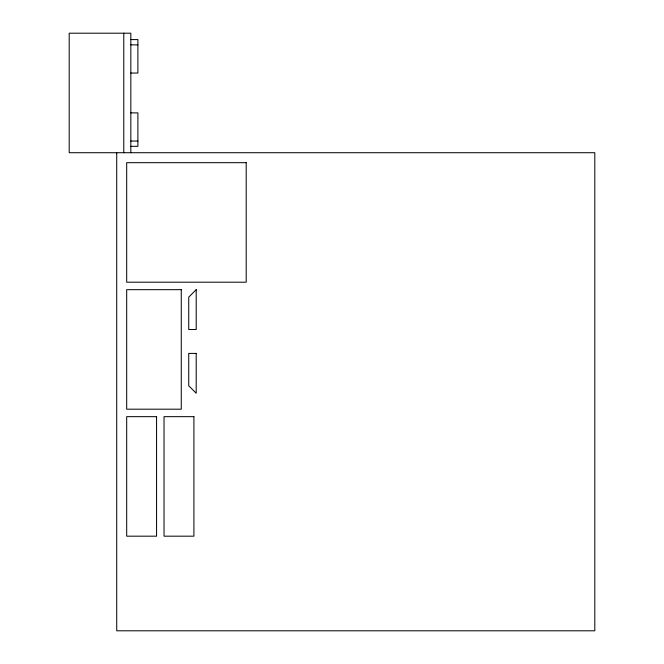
<?xml version="1.0" encoding="UTF-8"?>
<svg xmlns="http://www.w3.org/2000/svg" width="664" height="664" viewBox="0 0 664 664"><rect width="100%" height="100%" fill="white"/><g stroke="black" fill="none" stroke-linecap="round" stroke-linejoin="round"><path stroke-width="1" d="M130.833 39.583L137.896 39.583L137.896 73.04L130.833 73.04M130.833 44.87L137.896 44.87M130.833 112.88L137.896 112.88L137.896 146.337L130.833 146.337M130.833 141.05L137.896 141.05M130.833 152.72L130.833 33.2L69.197 33.2L69.197 152.72L594.803 152.72L594.803 630.8L116.723 630.8L116.723 152.72M123.778 33.2L123.778 152.72M196.204 289.67L188.734 297.14L188.734 329.51L196.204 329.51L196.204 289.67M246.203 162.68L126.683 162.68L126.683 282.2L246.203 282.2L246.203 162.68M181.264 289.67L126.683 289.67L126.683 409.19L181.264 409.19L181.264 289.67M196.204 353.414L188.734 353.414L188.734 385.784L196.204 393.254L196.204 353.414M156.563 416.66L126.683 416.66L126.683 536.18L156.563 536.18L156.563 416.66M193.913 416.66L164.033 416.66L164.033 536.18L193.913 536.18L193.913 416.66"/></g></svg>
